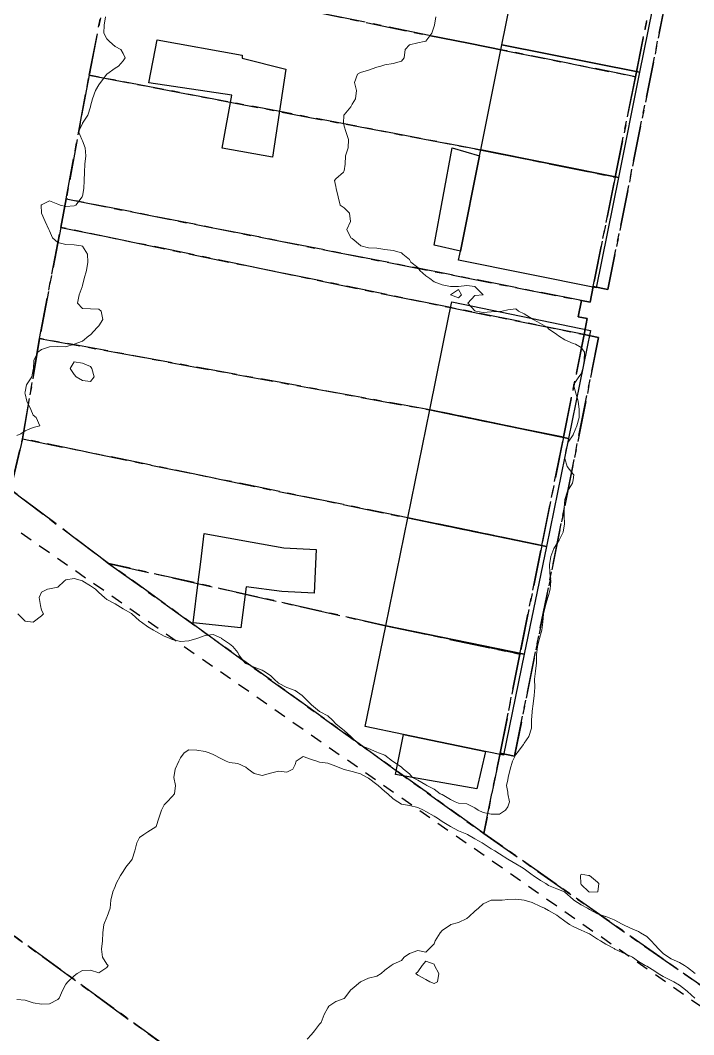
# Model space of a CAD drawing. Header units: centimetres. Extents: x 0 to 642158, y -847 to 649707.
# Drawn here: x 617573 to 617614.1, y 621411 to 621473 of the extents above; entities that cross this region are included whole.
import ezdxf

# ---------------------------------------------------------------- set-up
doc = ezdxf.new("R2010")
doc.units = ezdxf.units.CM
doc.header["$MEASUREMENT"] = 0
doc.linetypes.add('CENTERX2', pattern=[4, 2.5, -0.5, 0.5, -0.5])
doc.linetypes.add('JIS_02_0.7', pattern=[1.35, 0.75, -0.6])
doc.layers.add('SPW_batiments', color=7, linetype='Continuous')
doc.layers.add('SPW_parcellaire cadastral', color=7, linetype='CENTERX2', lineweight=25, true_color=0xff0542)
doc.layers.add('WAL_parcellaire agricole', color=7, linetype='JIS_02_0.7', lineweight=25)
doc.layers.add('WAL_topographie 0.5', color=253, linetype='Continuous', lineweight=20)

msp = doc.modelspace()

# ---------------------------------------------------------------- linework, layer by layer
at = {"layer": 'SPW_batiments'}
for points in [[(617612.102, 621476.306), (617610.81, 621469.871), (617602.402, 621471.555), (617603.698, 621477.99), (617612.102, 621476.306)], [(617586.529, 621470.923), (617586.513, 621470.723), (617589.179, 621470.056), (617588.38, 621464.673), (617585.297, 621465.223), (617585.88, 621468.473), (617580.814, 621469.222), (617581.329, 621471.855), (617586.529, 621470.923)], [(617610.81, 621469.871), (617609.519, 621463.435), (617601.107, 621465.121), (617602.318, 621471.14), (617602.402, 621471.555), (617610.81, 621469.871)], [(617601.034, 621464.757), (617599.858, 621458.927), (617598.265, 621459.291), (617599.364, 621465.24), (617601.034, 621464.757)], [(617609.519, 621463.435), (617608.165, 621456.692), (617599.748, 621458.375), (617599.858, 621458.927), (617601.034, 621464.757), (617601.107, 621465.121), (617609.519, 621463.435)], [(617607.815, 621454.076), (617606.465, 621447.475), (617597.985, 621449.223), (617599.178, 621455.076), (617599.331, 621455.825), (617607.815, 621454.076)], [(617606.465, 621447.475), (617605.114, 621440.875), (617596.638, 621442.622), (617597.985, 621449.223), (617606.465, 621447.475)], [(617605.114, 621440.875), (617603.763, 621434.274), (617595.291, 621436.021), (617596.638, 621442.622), (617605.114, 621440.875)], [(617583.831, 621438.678), (617583.988, 621439.935), (617584.205, 621441.664), (617587.129, 621441.132), (617589.065, 621440.78), (617591.045, 621440.685), (617590.917, 621438.021), (617588.937, 621438.116), (617586.764, 621438.406), (617586.428, 621435.897), (617583.521, 621436.196), (617583.831, 621438.678)], [(617603.763, 621434.274), (617602.501, 621428.108), (617601.384, 621428.339), (617596.383, 621429.372), (617594.034, 621429.857), (617594.156, 621430.454), (617595.291, 621436.021), (617603.763, 621434.274)], [(617601.384, 621428.339), (617600.868, 621426.058), (617595.884, 621426.924), (617596.383, 621429.372), (617601.384, 621428.339)]]:
    msp.add_lwpolyline(points, dxfattribs=at)
at = {"layer": 'SPW_parcellaire cadastral'}
for points in [[(617671.264, 621373.869), (617653.06, 621358.485), (617454.636, 621502.88), (617429.077, 621521.494), (617439.517, 621537.504), (617531.346, 621473.099), (617536.473, 621469.607), (617572.364, 621444.35), (617578.348, 621439.835), (617601.291, 621423.317), (617615.532, 621413.339), (617638.572, 621396.229), (617671.264, 621373.869)], [(617400.462, 621418.735), (617391.02, 621426.366), (617388.172, 621428.262), (617374.762, 621437.189), (617369.563, 621440.651), (617364.802, 621443.929), (617359.718, 621447.446), (617352.634, 621452.361), (617348.8, 621455.044), (617345.183, 621457.594), (617341.383, 621460.26), (617337.216, 621463.193), (617349.494, 621472.884), (617407.131, 621518.652), (617415.374, 621525.368), (617420.293, 621521.959), (617423.462, 621519.763), (617426.503, 621517.656), (617429.077, 621521.494), (617454.636, 621502.88), (617653.06, 621358.485), (617541.325, 621322.196), (617400.462, 621418.735)], [(617570.433, 621486.718), (617576.687, 621485.541), (617580.011, 621484.916), (617579.554, 621482.384), (617578.435, 621476.144), (617577.164, 621469.687), (617575.759, 621462.118), (617575.428, 621460.38), (617574.132, 621453.589), (617573.094, 621447.454), (617572.364, 621444.35)], [(617578.435, 621476.144), (617579.554, 621482.384), (617588.325, 621480.686), (617591.045, 621480.156), (617601.615, 621477.937), (617603.785, 621477.507), (617611.825, 621475.898), (617610.556, 621469.598), (617602.562, 621471.2), (617600.355, 621471.637), (617597.955, 621472.117), (617578.435, 621476.144)], [(617615.532, 621413.339), (617601.291, 621423.317), (617602.28, 621428.228), (617603.17, 621428.048), (617608.307, 621453.658), (617607.427, 621453.838), (617607.607, 621454.818), (617607.067, 621454.918), (617607.257, 621455.908), (617607.797, 621455.808), (617607.977, 621456.758), (617608.877, 621456.578), (617614.014, 621482.258)], [(617613.134, 621482.438), (617614.014, 621482.258), (617608.877, 621456.578), (617607.977, 621456.758), (617609.321, 621463.452), (617610.556, 621469.598), (617611.825, 621475.898), (617613.134, 621482.438)], [(617577.164, 621469.687), (617578.435, 621476.144), (617597.955, 621472.117), (617600.355, 621471.637), (617602.562, 621471.2), (617610.556, 621469.598), (617609.321, 621463.452), (617601.359, 621465.068), (617577.164, 621469.687)], [(617577.164, 621469.687), (617601.359, 621465.068), (617609.321, 621463.452), (617607.977, 621456.758), (617607.797, 621455.808), (617607.257, 621455.908), (617575.759, 621462.118), (617577.164, 621469.687)], [(617607.427, 621453.838), (617599.26, 621455.474), (617575.428, 621460.38), (617575.759, 621462.118), (617607.257, 621455.908), (617607.067, 621454.918), (617607.607, 621454.818), (617607.427, 621453.838)], [(617607.427, 621453.838), (617606.163, 621447.548), (617597.984, 621449.223), (617574.132, 621453.589), (617575.428, 621460.38), (617599.26, 621455.474), (617607.427, 621453.838)], [(617604.833, 621440.929), (617596.638, 621442.622), (617573.094, 621447.454), (617574.132, 621453.589), (617597.984, 621449.223), (617606.163, 621447.548), (617604.833, 621440.929)], [(617604.833, 621440.929), (617606.163, 621447.548), (617607.427, 621453.838), (617608.307, 621453.658), (617603.17, 621428.048), (617602.28, 621428.228), (617603.497, 621434.28), (617604.833, 621440.929)], [(617604.833, 621440.929), (617603.497, 621434.28), (617595.291, 621436.02), (617578.348, 621439.835), (617572.364, 621444.35), (617573.094, 621447.454), (617596.638, 621442.622), (617604.833, 621440.929)], [(617602.28, 621428.228), (617601.291, 621423.317), (617578.348, 621439.835), (617595.291, 621436.02), (617603.497, 621434.28), (617602.28, 621428.228)]]:
    msp.add_lwpolyline(points, dxfattribs=at)
at = {"layer": 'WAL_parcellaire agricole'}
msp.add_lwpolyline([(617414.992, 621524.534), (617429.092, 621515.736), (617438.79, 621539.137), (617452.288, 621548.438), (617468.788, 621545.69), (617466.539, 621538.69), (617459.539, 621540.189), (617457.99, 621531.639), (617461.04, 621529.69), (617457.391, 621525.239), (617527.597, 621473.348), (617628.904, 621402.76), (617639.105, 621395.562), (617672.807, 621373.966)], dxfattribs=at)
at = {"layer": 'WAL_topographie 0.5'}
for points in [[(617578.166, 621473.25), (617578.077, 621472.75), (617578.066, 621472.25), (617578.25, 621471.914), (617578.409, 621471.75), (617578.75, 621471.442), (617579.109, 621471.25), (617579.25, 621471.021), (617579.37, 621470.75), (617579.25, 621470.559), (617578.958, 621470.25), (617578.75, 621470.114), (617578.25, 621469.75), (617578.25, 621469.75), (617577.853, 621469.25), (617577.75, 621469.097), (617577.559, 621468.75), (617577.361, 621468.25), (617577.25, 621467.786), (617577.242, 621467.75), (617577.077, 621467.25), (617576.765, 621466.75), (617576.75, 621466.717), (617576.509, 621466.25), (617576.71, 621465.75), (617576.75, 621465.668), (617576.915, 621465.25), (617576.955, 621464.75), (617576.907, 621464.25), (617576.884, 621463.75), (617576.865, 621463.25), (617576.846, 621462.75), (617576.75, 621462.292), (617576.743, 621462.25), (617576.346, 621461.75), (617576.25, 621461.69), (617575.75, 621461.649), (617575.393, 621461.75), (617575.25, 621461.804), (617574.75, 621462), (617574.25, 621461.77), (617574.23, 621461.75), (617574.25, 621461.25), (617574.25, 621461.25), (617574.481, 621460.75), (617574.708, 621460.25), (617574.75, 621460.167), (617574.933, 621459.75), (617575.25, 621459.458), (617575.75, 621459.335), (617576.25, 621459.309), (617576.683, 621459.25), (617576.75, 621459.232), (617577.073, 621458.75), (617577.077, 621458.25), (617577, 621457.75), (617576.855, 621457.25), (617576.75, 621456.821), (617576.73, 621456.75), (617576.56, 621456.25), (617576.462, 621455.75), (617576.75, 621455.422), (617577.25, 621455.398), (617577.75, 621455.372), (617577.893, 621455.25), (617577.995, 621454.75), (617577.75, 621454.356), (617577.655, 621454.25), (617577.25, 621453.809), (617577.15, 621453.75), (617576.75, 621453.43), (617576.25, 621453.25), (617576.25, 621453.25), (617575.75, 621453.072), (617575.25, 621453.1), (617574.75, 621453.072), (617574.25, 621452.917), (617574.031, 621452.75), (617573.785, 621452.25), (617573.761, 621451.75), (617573.75, 621451.7), (617573.652, 621451.25), (617573.331, 621450.75), (617573.25, 621450.333), (617573.237, 621450.25), (617573.25, 621450.2), (617573.365, 621449.75), (617573.606, 621449.25), (617573.75, 621448.908), (617573.917, 621448.75), (617574.159, 621448.25), (617573.75, 621448.152), (617573.25, 621447.932), (617572.989, 621447.75), (617572.75, 621447.663)], [(617598.353, 621473.25), (617598.277, 621472.75), (617598.25, 621472.678), (617598.112, 621472.25), (617597.75, 621471.77), (617597.65, 621471.75), (617597.25, 621471.663), (617596.75, 621471.54), (617596.493, 621471.25), (617596.422, 621470.75), (617596.25, 621470.542), (617595.75, 621470.4), (617595.25, 621470.327), (617595, 621470.25), (617594.75, 621470.175), (617594.25, 621469.987), (617593.75, 621469.85), (617593.568, 621469.75), (617593.385, 621469.25), (617593.5, 621468.75), (617593.443, 621468.25), (617593.25, 621467.917), (617593.154, 621467.75), (617592.75, 621467.271), (617592.734, 621467.25), (617592.72, 621466.75), (617592.75, 621466.568), (617592.856, 621466.25), (617593.024, 621465.75), (617592.994, 621465.25), (617592.845, 621464.75), (617592.814, 621464.25), (617592.75, 621463.833), (617592.708, 621463.75), (617592.25, 621463.357), (617592.156, 621463.25), (617592.25, 621462.875), (617592.273, 621462.75), (617592.382, 621462.25), (617592.5, 621461.75), (617592.75, 621461.571), (617593.071, 621461.25), (617593.132, 621460.75), (617592.924, 621460.25), (617593.17, 621459.75), (617593.25, 621459.706), (617593.75, 621459.264), (617593.776, 621459.25), (617594.25, 621459.132), (617594.75, 621459.105), (617595.25, 621459.03), (617595.75, 621458.963), (617596.25, 621458.825), (617596.338, 621458.75), (617596.75, 621458.417), (617596.831, 621458.25), (617597.25, 621457.929), (617597.389, 621457.75), (617597.75, 621457.429), (617597.992, 621457.25), (617598.25, 621457.054), (617598.75, 621456.876), (617599.25, 621456.758), (617599.75, 621456.76), (617600.25, 621456.833), (617600.75, 621456.761), (617600.769, 621456.75), (617601.25, 621456.25), (617601.25, 621456.25), (617601.25, 621456.25), (617600.75, 621456.224), (617600.321, 621455.75), (617600.75, 621455.276), (617600.796, 621455.25), (617601.25, 621455.182), (617601.75, 621455.22), (617602.25, 621455.229), (617602.404, 621455.25), (617602.75, 621455.344), (617603.25, 621455.404), (617603.417, 621455.25), (617603.75, 621455.098), (617604.25, 621454.78), (617604.298, 621454.75), (617604.75, 621454.506), (617605.176, 621454.25), (617605.25, 621454.183), (617605.75, 621453.825), (617605.865, 621453.75), (617606.25, 621453.496), (617606.75, 621453.29), (617606.893, 621453.25), (617607.25, 621453.029), (617607.448, 621452.75), (617607.424, 621452.25), (617607.343, 621451.75), (617607.25, 621451.417), (617607.098, 621451.25), (617606.779, 621450.75), (617606.908, 621450.25), (617607.051, 621449.75), (617607.125, 621449.25), (617607.118, 621448.75), (617606.979, 621448.25), (617606.773, 621447.75), (617606.75, 621447.689), (617606.45, 621447.25), (617606.295, 621446.75), (617606.25, 621446.25), (617606.377, 621445.75), (617606.75, 621445.298), (617606.803, 621445.25), (617606.75, 621444.938), (617606.719, 621444.75), (617606.409, 621444.25), (617606.25, 621443.75), (617606.25, 621443.75), (617606.199, 621443.25), (617606.207, 621442.75), (617606.214, 621442.25), (617606.148, 621441.75), (617605.893, 621441.25), (617605.75, 621441.028), (617605.578, 621440.75), (617605.394, 621440.25), (617605.301, 621439.75), (617605.32, 621439.25), (617605.393, 621438.75), (617605.344, 621438.25), (617605.25, 621437.875), (617605.194, 621437.75), (617605.052, 621437.25), (617604.936, 621436.75), (617604.889, 621436.25), (617604.833, 621435.75), (617604.75, 621435.467), (617604.696, 621435.25), (617604.571, 621434.75), (617604.517, 621434.25), (617604.506, 621433.75), (617604.444, 621433.25), (617604.395, 621432.75), (617604.401, 621432.25), (617604.37, 621431.75), (617604.303, 621431.25), (617604.25, 621430.806), (617604.244, 621430.75), (617604.214, 621430.25), (617604.204, 621429.75), (617604.046, 621429.25), (617603.75, 621428.831), (617603.712, 621428.75), (617603.323, 621428.25), (617603.25, 621428.146), (617603.034, 621427.75), (617602.91, 621427.25), (617602.779, 621426.75), (617602.75, 621426.592), (617602.672, 621426.25), (617602.75, 621425.844), (617602.764, 621425.75), (617602.859, 621425.25), (617602.75, 621424.95), (617602.623, 621424.75), (617602.25, 621424.497), (617601.75, 621424.503), (617601.25, 621424.601), (617600.946, 621424.75), (617600.75, 621424.895), (617600.25, 621425.124), (617599.75, 621425.181), (617599.534, 621425.25), (617599.25, 621425.39), (617598.75, 621425.692), (617598.632, 621425.75), (617598.25, 621426.024), (617597.814, 621426.25), (617597.75, 621426.301), (617597.25, 621426.578), (617596.939, 621426.75), (617596.75, 621426.958), (617596.378, 621427.25), (617596.25, 621427.37), (617595.75, 621427.726), (617595.716, 621427.75), (617595.25, 621428.116), (617594.847, 621428.25), (617594.75, 621428.292), (617594.25, 621428.521), (617593.75, 621428.708), (617593.681, 621428.75), (617593.25, 621429.158), (617593.161, 621429.25), (617592.75, 621429.617), (617592.573, 621429.75), (617592.25, 621430.022), (617592.045, 621430.25), (617591.75, 621430.509), (617591.297, 621430.75), (617591.25, 621430.779), (617590.75, 621431.185), (617590.689, 621431.25), (617590.25, 621431.697), (617590.179, 621431.75), (617589.75, 621432.06), (617589.25, 621432.246), (617589.24, 621432.25), (617588.75, 621432.519), (617588.476, 621432.75), (617588.25, 621432.974), (617587.841, 621433.25), (617587.75, 621433.311), (617587.25, 621433.483), (617586.75, 621433.705), (617586.679, 621433.75), (617586.314, 621434.25), (617586.25, 621434.394), (617585.954, 621434.75), (617585.75, 621434.925), (617585.262, 621435.25), (617585.25, 621435.257), (617584.75, 621435.477), (617584.25, 621435.435), (617583.75, 621435.25), (617583.75, 621435.25), (617583.25, 621435.101), (617582.75, 621435.063), (617582.25, 621435.188), (617582.112, 621435.25), (617581.75, 621435.388), (617581.25, 621435.665), (617581.099, 621435.75), (617580.75, 621435.963), (617580.362, 621436.25), (617580.25, 621436.332), (617579.769, 621436.75), (617579.75, 621436.762), (617579.25, 621437.048), (617578.925, 621437.25), (617578.75, 621437.353), (617578.25, 621437.622), (617578.098, 621437.75), (617577.75, 621438.062), (617577.549, 621438.25), (617577.25, 621438.461), (617576.782, 621438.75), (617576.75, 621438.766), (617576.25, 621438.906), (617575.75, 621438.829), (617575.639, 621438.75), (617575.25, 621438.388), (617574.75, 621438.281), (617574.625, 621438.25), (617574.25, 621438.083), (617574.114, 621437.75), (617574.185, 621437.25), (617574.25, 621436.978), (617574.375, 621436.75), (617574.25, 621436.631), (617573.75, 621436.25), (617573.75, 621436.25), (617573.75, 621436.25), (617573.25, 621436.307), (617572.807, 621436.75)], [(617599.75, 621456.083), (617599.917, 621456.25), (617599.75, 621456.583), (617599.25, 621456.25), (617599.75, 621456.083)], [(617577.472, 621451.25), (617577.25, 621450.964), (617576.75, 621451.019), (617576.375, 621451.25), (617576.25, 621451.393), (617576, 621451.75), (617576.25, 621452.167), (617576.75, 621452.072), (617577.25, 621451.883), (617577.333, 621451.75), (617577.472, 621451.25)], [(617614.216, 621414.75), (617613.75, 621415.125), (617613.553, 621415.25), (617613.25, 621415.43), (617612.75, 621415.648), (617612.581, 621415.75), (617612.25, 621415.988), (617611.982, 621416.25), (617611.75, 621416.512), (617611.522, 621416.75), (617611.25, 621417.012), (617610.866, 621417.25), (617610.75, 621417.319), (617610.25, 621417.522), (617609.789, 621417.75), (617609.75, 621417.771), (617609.25, 621418.041), (617608.75, 621418.241), (617608.728, 621418.25), (617608.25, 621418.405), (617607.75, 621418.664), (617607.619, 621418.75), (617607.25, 621418.95), (617606.794, 621419.25), (617606.75, 621419.286), (617606.25, 621419.735), (617606.221, 621419.75), (617605.75, 621419.937), (617605.25, 621420.145), (617605.074, 621420.25), (617604.75, 621420.452), (617604.31, 621420.75), (617604.25, 621420.794), (617603.75, 621421.15), (617603.587, 621421.25), (617603.25, 621421.454), (617602.75, 621421.75), (617602.75, 621421.75), (617602.25, 621422.081), (617601.97, 621422.25), (617601.75, 621422.388), (617601.25, 621422.706), (617601.188, 621422.75), (617600.75, 621423.001), (617600.294, 621423.25), (617600.25, 621423.273), (617599.75, 621423.486), (617599.253, 621423.75), (617599.25, 621423.752), (617598.75, 621424.05), (617598.462, 621424.25), (617598.25, 621424.374), (617597.75, 621424.663), (617597.594, 621424.75), (617597.25, 621424.91), (617596.75, 621425.032), (617596.25, 621425.116), (617596.037, 621425.25), (617595.75, 621425.44), (617595.426, 621425.75), (617595.25, 621425.886), (617594.824, 621426.25), (617594.75, 621426.317), (617594.25, 621426.693), (617594.155, 621426.75), (617593.75, 621426.961), (617593.25, 621427.104), (617592.75, 621427.223), (617592.684, 621427.25), (617592.25, 621427.433), (617591.75, 621427.616), (617591.25, 621427.689), (617591.079, 621427.75), (617590.75, 621427.835), (617590.25, 621428.033), (617589.817, 621427.75), (617589.75, 621427.536), (617589.621, 621427.25), (617589.25, 621427.061), (617588.75, 621427.131), (617588.25, 621426.997), (617587.75, 621426.87), (617587.25, 621426.993), (617586.883, 621427.25), (617586.75, 621427.375), (617586.25, 621427.593), (617585.75, 621427.664), (617585.55, 621427.75), (617585.25, 621427.879), (617584.75, 621428.145), (617584.5, 621428.25), (617584.25, 621428.326), (617583.75, 621428.419), (617583.25, 621428.428), (617582.983, 621428.25), (617582.75, 621427.946), (617582.645, 621427.75), (617582.417, 621427.25), (617582.345, 621426.75), (617582.44, 621426.25), (617582.386, 621425.75), (617582.25, 621425.577), (617581.935, 621425.25), (617581.75, 621425.065), (617581.58, 621424.75), (617581.425, 621424.25), (617581.267, 621423.75), (617581.25, 621423.721), (617580.75, 621423.41), (617580.515, 621423.25), (617580.25, 621423.07), (617580.072, 621422.75), (617579.964, 621422.25), (617579.793, 621421.75), (617579.75, 621421.687), (617579.417, 621421.25), (617579.25, 621421), (617579.075, 621420.75), (617578.824, 621420.25), (617578.75, 621420.083), (617578.603, 621419.75), (617578.5, 621419.25), (617578.441, 621418.75), (617578.276, 621418.25), (617578.25, 621418.191), (617578.062, 621417.75), (617578.006, 621417.25), (617577.982, 621416.75), (617577.917, 621416.25), (617577.983, 621415.75), (617578.25, 621415.329), (617578.333, 621415.25), (617578.25, 621415.113), (617577.75, 621414.792), (617577.25, 621414.95), (617576.75, 621414.932), (617576.442, 621414.75), (617576.25, 621414.611), (617575.868, 621414.25), (617575.75, 621414.107), (617575.558, 621413.75), (617575.336, 621413.25), (617575.25, 621413.167), (617574.75, 621412.908), (617574.25, 621412.872), (617573.75, 621412.969), (617573.25, 621413.125), (617572.75, 621413.167)], [(617608.269, 621419.75), (617608.25, 621419.743), (617607.75, 621419.731), (617607.71, 621419.75), (617607.25, 621420.204), (617607.221, 621420.25), (617607.194, 621420.75), (617607.25, 621420.832), (617607.7, 621420.75), (617607.75, 621420.745), (617608.25, 621420.34), (617608.33, 621420.25), (617608.269, 621419.75)], [(617614.195, 621413.25), (617613.75, 621413.651), (617613.624, 621413.75), (617613.25, 621414.045), (617612.896, 621414.25), (617612.75, 621414.322), (617612.25, 621414.571), (617611.957, 621414.75), (617611.75, 621414.892), (617611.25, 621415.2), (617611.16, 621415.25), (617610.75, 621415.49), (617610.375, 621415.75), (617610.25, 621415.825), (617609.75, 621416.041), (617609.304, 621416.25), (617609.25, 621416.277), (617608.75, 621416.558), (617608.429, 621416.75), (617608.25, 621416.86), (617607.75, 621417.176), (617607.616, 621417.25), (617607.25, 621417.405), (617606.75, 621417.625), (617606.534, 621417.75), (617606.25, 621417.951), (617605.857, 621418.25), (617605.75, 621418.333), (617605.25, 621418.614), (617605, 621418.75), (617604.75, 621418.857), (617604.25, 621419.093), (617603.75, 621419.25), (617603.75, 621419.25), (617603.25, 621419.3), (617602.75, 621419.273), (617602.417, 621419.25), (617602.25, 621419.237), (617601.75, 621419.236), (617601.25, 621419.026), (617600.958, 621418.75), (617600.75, 621418.571), (617600.385, 621418.25), (617600.25, 621418.125), (617599.75, 621417.868), (617599.279, 621417.75), (617599.25, 621417.74), (617598.75, 621417.387), (617598.613, 621417.25), (617598.314, 621416.75), (617598.25, 621416.571), (617597.929, 621416.25), (617597.75, 621416.058), (617597.25, 621416.159), (617596.75, 621415.981), (617596.429, 621415.75), (617596.25, 621415.556), (617595.75, 621415.319), (617595.618, 621415.25), (617595.25, 621414.952), (617595.014, 621414.75), (617594.75, 621414.589), (617594.25, 621414.462), (617593.75, 621414.25), (617593.75, 621414.25), (617593.25, 621413.813), (617593.165, 621413.75), (617592.766, 621413.25), (617592.75, 621413.235), (617592.25, 621413.038), (617591.808, 621412.75), (617591.75, 621412.662), (617591.538, 621412.25), (617591.339, 621411.75), (617591.25, 621411.65), (617590.938, 621411.25), (617590.75, 621411.019), (617590.491, 621410.75)], [(617598.464, 621414.25), (617598.25, 621414.153), (617598, 621414.25), (617597.75, 621414.381), (617597.25, 621414.662), (617597.143, 621414.75), (617597.25, 621414.857), (617597.525, 621415.25), (617597.75, 621415.515), (617598.25, 621415.321), (617598.28, 621415.25), (617598.533, 621414.75), (617598.464, 621414.25)]]:
    msp.add_lwpolyline(points, dxfattribs=at)

doc.saveas('drawing.dxf')
